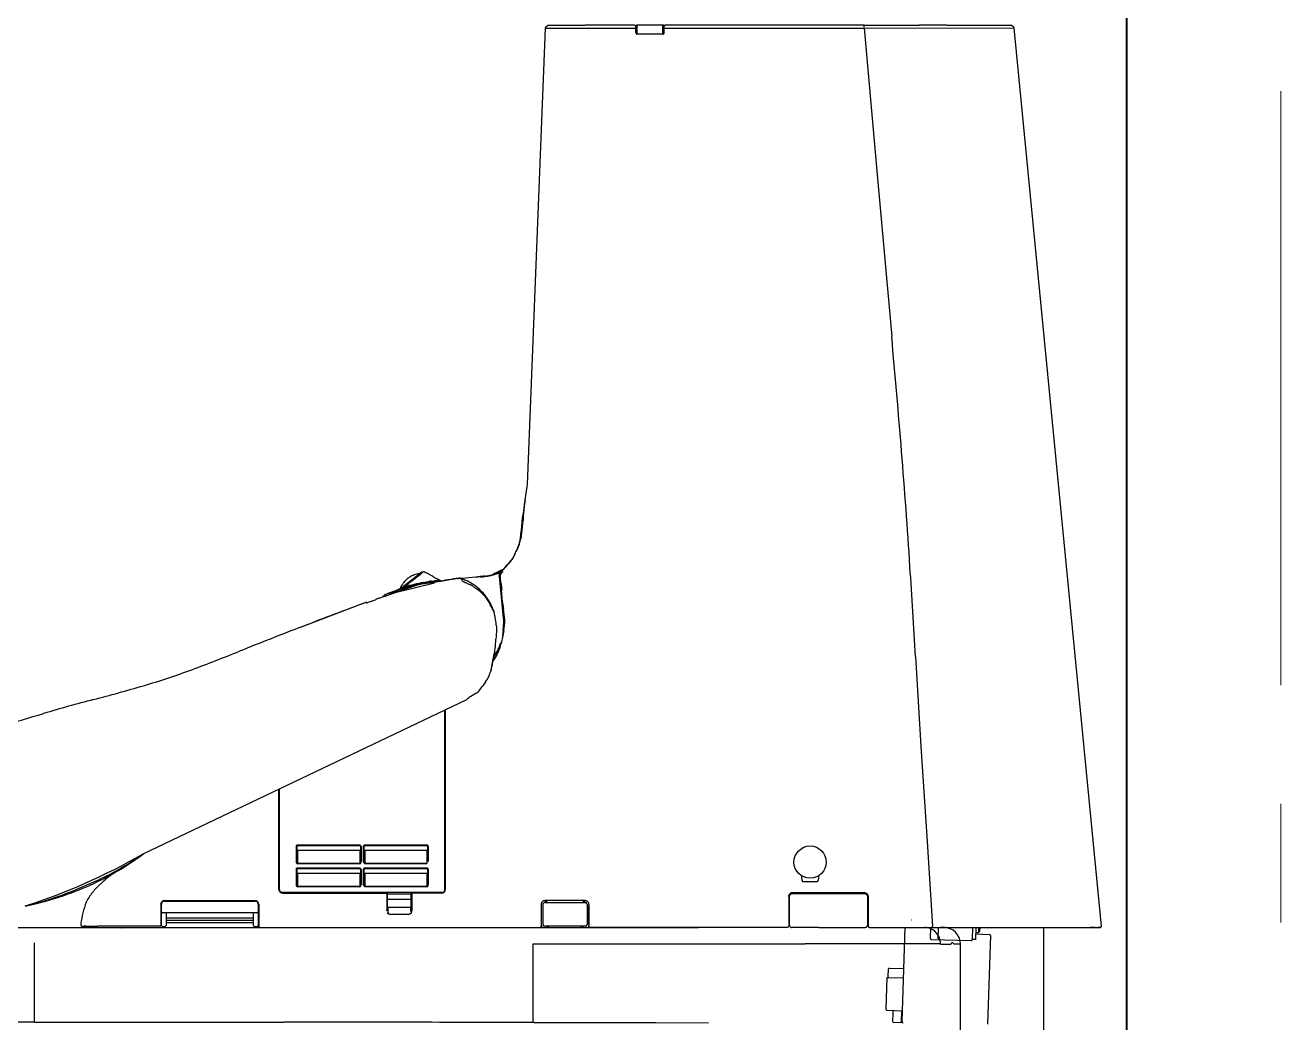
# Model space of a CAD drawing. Units: millimetres at full size, sheet at 1:50. Extents: x -31113 to 29332, y -20209 to 31249.
# Drawn here: x 3373 to 3902, y -767 to -347 of the extents above; entities that cross this region are included whole.
import ezdxf

# ---------------------------------------------------------------- set-up
doc = ezdxf.new("R2010")
doc.units = ezdxf.units.MM
doc.header["$LTSCALE"] = 50
doc.linetypes.add('CHAIN1', pattern=[8, 5, -1, 1, -1])
for name, color, linetype, lineweight in [('B-1_通り芯・通り番号', 1, 'CHAIN1', 18), ('B-2_柱(黄)', 4, 'Continuous', 9), ('B-3_仕上線(黄)', 3, 'Continuous', 40), ('B-F_寸法・方位', 7, 'Continuous', 25)]:
    doc.layers.add(name, color=color, linetype=linetype, lineweight=lineweight)

msp = doc.modelspace()

# ---------------------------------------------------------------- linework, layer by layer
at = {"layer": 'B-1_通り芯・通り番号'}
msp.add_line((3901.86, 1625.37), (3901.86, -1846.71), dxfattribs=at)
at = {"layer": 'B-2_柱(黄)', "color": 7, "lineweight": 25}
msp.add_line((3801.86, -726.71), (3801.86, -1096.71), dxfattribs=at)
at = {"layer": 'B-3_仕上線(黄)'}
msp.add_line((3836.86, 1303.29), (3836.86, -1096.71), dxfattribs=at)
at = {"layer": 'B-F_寸法・方位'}
for p, q in [((3592.03, -347.99), (3584.36, -540.13)), ((3592.03, -347.99), (3630.1, -348)), ((3593.41, -346.8), (3592.25, -347.6)), ((3593.41, -346.8), (3596.03, -346.8)), ((3596.03, -346.8), (3608.87, -346.8)), ((3627.65, -346.8), (3608.87, -346.8)), ((3629.6, -346.8), (3627.65, -346.8)), ((3630.1, -349.8), (3630.1, -347.21)), ((3641.6, -346.79), (3630.6, -346.79)), ((3630.6, -346.79), (3630.6, -350.58)), ((3641.6, -350.56), (3641.6, -346.79)), ((3642.1, -349.78), (3642.1, -347.21)), ((3642.1, -348), (3726.32, -347.99)), ((3726.3, -346.8), (3642.6, -346.8)), ((3726.3, -346.8), (3749.5, -346.79)), ((3726.3, -347.59), (3726.3, -346.8)), ((3726.32, -347.99), (3789.46, -347.88)), ((3726.32, -347.99), (3732.04, -412.93)), ((3761.1, -346.79), (3749.5, -346.79)), ((3761.1, -346.79), (3788.06, -346.79)), ((3789.23, -347.51), (3788.06, -346.79)), ((3826.25, -726.16), (3789.46, -347.88)), ((3641.6, -350.56), (3630.6, -350.58)), ((3732.04, -412.93), (3737.93, -477.87)), ((3545.34, -581.73), (3528.21, -586)), ((3540, -577.17), (3530.95, -584.24)), ((3540.44, -581.71), (3539.52, -581.94)), ((3547.38, -580.39), (3546.74, -580.05)), ((3562.81, -579.25), (3556.86, -579.82)), ((3572.56, -578.82), (3574.34, -596.51)), ((3572.96, -578.93), (3572.99, -579.06)), ((3572.99, -579.06), (3573.03, -579.24)), ((3529.66, -584.67), (3525.43, -586.19)), ((3525.97, -585.99), (3525.43, -586.19)), ((3533.56, -583.48), (3531.28, -584.14)), ((3535, -583.06), (3534.6, -583.17)), ((3535.4, -582.96), (3535, -583.06)), ((3516.65, -589.78), (3489.19, -600.27)), ((3571.53, -600.7), (3571.52, -601.16)), ((3569.17, -618.3), (3570.51, -611.46)), ((3422.61, -695.73), (3558.95, -630.71)), ((3549.75, -710.71), (3549.75, -635.09)), ((3549.95, -710.71), (3549.95, -635)), ((3750.26, -650.51), (3752.68, -688.35)), ((3479.85, -710.71), (3479.85, -668.48)), ((3480.05, -710.71), (3480.05, -668.35)), ((3487.05, -692.6), (3487.05, -698.97)), ((3487.35, -692.61), (3487.35, -698.98)), ((3513.85, -692), (3487.65, -692)), ((3513.85, -692.31), (3487.65, -692.31)), ((3514.15, -692.61), (3514.15, -698.98)), ((3514.45, -692.6), (3514.45, -698.97)), ((3515.35, -692.6), (3515.35, -698.97)), ((3515.65, -692.61), (3515.65, -698.98)), ((3542.15, -692), (3515.95, -692)), ((3542.15, -692.31), (3515.95, -692.31)), ((3542.45, -692.61), (3542.45, -698.98)), ((3542.75, -692.6), (3542.75, -698.97)), ((3752.68, -688.35), (3755.17, -726.2)), ((3421.15, -696.92), (3422.93, -695.6)), ((3487.65, -694.31), (3487.65, -699.75)), ((3513.85, -694.31), (3487.65, -694.31)), ((3513.85, -694.31), (3513.85, -699.75)), ((3515.95, -694.31), (3515.95, -699.75)), ((3542.15, -694.31), (3515.95, -694.31)), ((3542.15, -694.31), (3542.15, -699.75)), ((3487.05, -702.3), (3487.05, -708.65)), ((3487.35, -702.31), (3487.35, -708.66)), ((3513.85, -699.75), (3487.65, -699.75)), ((3513.85, -699.94), (3487.65, -699.94)), ((3513.85, -701.7), (3487.65, -701.7)), ((3513.85, -702.01), (3487.65, -702.01)), ((3514.15, -702.31), (3514.15, -708.66)), ((3514.45, -702.3), (3514.45, -708.65)), ((3515.35, -702.3), (3515.35, -708.65)), ((3515.65, -702.31), (3515.65, -708.66)), ((3542.15, -699.75), (3515.95, -699.75)), ((3542.15, -699.94), (3515.95, -699.94)), ((3542.15, -701.7), (3515.95, -701.7)), ((3542.15, -702.01), (3515.95, -702.01)), ((3542.45, -702.31), (3542.45, -708.66)), ((3542.75, -702.3), (3542.75, -708.65)), ((3487.65, -704.01), (3487.65, -709.43)), ((3513.85, -704.01), (3487.65, -704.01)), ((3513.85, -704.01), (3513.85, -709.43)), ((3515.95, -704.01), (3515.95, -709.43)), ((3542.15, -704.01), (3515.95, -704.01)), ((3542.15, -704.01), (3542.15, -709.43)), ((3700.06, -706.28), (3700.06, -705.31)), ((3700.56, -707.36), (3706.56, -707.36)), ((3707.06, -705.31), (3707.06, -706.28)), ((3548.45, -712.01), (3481.35, -712.01)), ((3481.35, -712.21), (3524.75, -712.21)), ((3513.85, -709.43), (3487.65, -709.43)), ((3513.85, -709.62), (3487.65, -709.62)), ((3542.15, -709.43), (3515.95, -709.43)), ((3542.15, -709.62), (3515.95, -709.62)), ((3525.25, -712.71), (3525.25, -719.49)), ((3525.55, -718.01), (3525.55, -712.01)), ((3525.55, -712.6), (3535.55, -712.6)), ((3535.55, -718.01), (3535.55, -712.01)), ((3535.85, -712.71), (3535.85, -719.5)), ((3548.45, -712.21), (3536.35, -712.21)), ((3694.55, -713.61), (3694.55, -726.21)), ((3694.8, -713.61), (3694.8, -725.71)), ((3726.8, -712.61), (3695.8, -712.61)), ((3726.55, -712.11), (3696.05, -712.11)), ((3727.8, -713.61), (3727.8, -725.71)), ((3728.05, -713.61), (3728.05, -726.21)), ((3377.95, -716.57), (3377.57, -716.66)), ((3430.1, -716.91), (3430.1, -725.71)), ((3430.3, -720.11), (3430.3, -716.91)), ((3431.6, -715.41), (3469.8, -715.41)), ((3431.6, -715.61), (3469.8, -715.61)), ((3471.1, -716.91), (3471.1, -720.11)), ((3471.3, -716.91), (3471.3, -726.21)), ((3525.56, -714.75), (3535.54, -714.75)), ((3535.35, -718.38), (3525.75, -718.38)), ((3525.75, -718.38), (3525.75, -719.75)), ((3535.25, -718.31), (3525.85, -718.31)), ((3535.35, -719.76), (3535.35, -718.38)), ((3590.3, -716.91), (3590.3, -726.21)), ((3591.1, -725.51), (3591.1, -716.91)), ((3608.9, -715.41), (3591.8, -715.41)), ((3591.8, -716.21), (3608.9, -716.21)), ((3592.1, -715.71), (3592.5, -715.71)), ((3592.1, -715.71), (3592.1, -716.2)), ((3592.1, -716.2), (3592.5, -716.2)), ((3592.5, -716.2), (3592.5, -715.71)), ((3608.2, -715.71), (3608.6, -715.71)), ((3608.2, -715.71), (3608.2, -716.2)), ((3608.2, -716.2), (3608.6, -716.2)), ((3608.6, -716.2), (3608.6, -715.71)), ((3609.6, -716.91), (3609.6, -725.51)), ((3609.9, -717.67), (3609.71, -717.67)), ((3609.71, -717.67), (3609.71, -725.51)), ((3609.89, -725.51), (3609.9, -717.67)), ((3610.4, -716.91), (3610.4, -726.21)), ((3430.3, -725.91), (3430.3, -720.4)), ((3470.6, -720.61), (3430.8, -720.61)), ((3432.3, -720.61), (3432.3, -725.91)), ((3432.3, -722.71), (3469.1, -722.71)), ((3469.1, -723.75), (3432.3, -723.75)), ((3469.1, -725.91), (3469.1, -720.61)), ((3471.1, -720.4), (3471.1, -725.91)), ((3525.25, -719.71), (3525.25, -719.49)), ((3525.75, -719.75), (3525.74, -719.97)), ((3534.35, -721.2), (3526.75, -721.2)), ((3534.35, -721.22), (3526.75, -721.22)), ((3535.36, -719.97), (3535.35, -719.76)), ((3535.85, -719.5), (3535.85, -719.71)), ((3746.24, -723.71), (3746.1, -723.71)), ((3206.87, -726.71), (3656.52, -726.71)), ((3396.45, -725.06), (3396.39, -725.67)), ((3397.29, -726.21), (3403.34, -726.21)), ((3399.91, -726.71), (3589.8, -726.71)), ((3429.6, -726.21), (3403.43, -726.21)), ((3431.8, -726.41), (3430.8, -726.41)), ((3469.1, -724.71), (3432.3, -724.71)), ((3470.6, -726.41), (3469.6, -726.41)), ((3590.85, -726.71), (3604.9, -726.71)), ((3608.9, -726.21), (3591.8, -726.21)), ((3593.6, -726.46), (3592.6, -726.46)), ((3605.1, -726.71), (3609.85, -726.71)), ((3608.1, -726.46), (3607.1, -726.46)), ((3609.88, -725.51), (3609.71, -725.51)), ((3694.05, -726.71), (3610.9, -726.71)), ((3707.13, -726.71), (3695.8, -726.71)), ((3707.3, -726.71), (3726.8, -726.71)), ((3728.55, -726.71), (3825.75, -726.71)), ((3742.34, -766.38), (3743.58, -726.71)), ((3748.29, -726.71), (3757.4, -726.71)), ((3754.34, -726.71), (3754.2, -731.24)), ((3755.17, -726.71), (3755.17, -726.2)), ((3757.55, -731.34), (3757.7, -726.71)), ((3772, -726.71), (3771.84, -731.79)), ((3773.34, -731.84), (3773.5, -726.71)), ((3773.41, -729.44), (3779.01, -729.62)), ((3773.43, -728.84), (3774.43, -728.87)), ((3774.5, -726.71), (3774.43, -728.87)), ((3774.43, -728.87), (3774.94, -728.39)), ((3775, -726.71), (3774.94, -728.39)), ((3376.87, -766.64), (3376.87, -733.14)), ((3586.86, -766.71), (3586.86, -733.58)), ((3586.86, -733.58), (3701.54, -733.63)), ((3711.64, -733.64), (3701.54, -733.63)), ((3721.22, -733.65), (3711.64, -733.64)), ((3730.08, -733.65), (3721.22, -733.65)), ((3738.03, -733.66), (3730.08, -733.65)), ((3744.93, -733.66), (3738.03, -733.66)), ((3750.68, -733.67), (3744.93, -733.66)), ((3755.22, -733.67), (3750.68, -733.67)), ((3754.68, -731.75), (3771.32, -732.28)), ((3758.54, -733.68), (3755.22, -733.67)), ((3758.51, -733.71), (3762.85, -733.71)), ((3764.21, -733.71), (3764.07, -733.71)), ((3764.86, -733.7), (3764.23, -733.69)), ((3765.14, -733.7), (3764.86, -733.7)), ((3766.86, -771.74), (3766.86, -733.89)), ((3773.34, -731.84), (3771.84, -731.79)), ((3779.49, -730.13), (3778.32, -767.51)), ((3736.39, -744.29), (3736.3, -747.29)), ((3736.91, -743.8), (3743.04, -744)), ((3735.92, -747.77), (3735.5, -761.07)), ((3735.92, -747.77), (3742.91, -747.99)), ((3735.98, -761.58), (3742.48, -761.79)), ((3738.45, -761.66), (3738.4, -763.14)), ((3587.29, -766.71), (3616.46, -766.77)), ((3616.46, -766.77), (3638.62, -766.81)), ((3638.62, -766.81), (3660.75, -766.85)), ((3738.35, -763.16), (3738.26, -766.16)), ((3738.74, -766.67), (3742.52, -766.79)), ((3742.1, -766.28), (3742.24, -761.78)), ((3742.45, -762.79), (3742.21, -762.78))]:
    msp.add_line(p, q, dxfattribs=at)
for points in [[(3553.38, -579.95), (3552.26, -580.15), (3551.15, -580.35), (3550.04, -580.54), (3548.93, -580.74), (3546.7, -581.14), (3542.25, -581.92)], [(3531.28, -584.14), (3531.12, -584.19), (3530.95, -584.24)], [(3765.64, -733.7), (3765.4, -733.7), (3765.14, -733.7)]]:
    msp.add_lwpolyline(points, dxfattribs=at)
msp.add_circle((3703.56, -699.2), 6.8, dxfattribs=at)
for centre, radius, start, end in [((3592.81, -348.16), 0.793, 134.771, 167.946), ((3629.46, -347.54), 0.756, 53.0632, 79.2024), ((3629.6, -347.35), 0.515, 15.41, 53.0632), ((3631.24, -347.55), 1.19, 153.1597, 163.5729), ((3630.51, -347.18), 0.368, 120.3199, 153.1597), ((3630.55, -347.25), 0.452, 102.0482, 120.3199), ((3630.66, -347.75), 0.963, 93.4103, 102.0482), ((3641.57, -347.61), 0.827, 72.4481, 87.8184), ((3641.72, -347.15), 0.342, 36.3055, 72.4481), ((3641.58, -347.25), 0.504, 20.0893, 36.3055), ((3640.75, -347.55), 1.39, 14.188, 20.0893), ((3642.74, -347.36), 0.658, 134.8691, 167.2933), ((3642.85, -347.42), 0.781, 149.1131, 164.5693), ((3642.59, -347.26), 0.472, 123.7638, 149.1131), ((3642.75, -347.36), 0.671, 103.0122, 134.8691), ((3642.49, -347.11), 0.297, 96.3847, 123.7638), ((3642.25, -344.92), 1.91, 276.3847, 280.7247), ((3788.7, -348.1), 0.794, 15.6985, 48.089), ((3632.22, -349.48), 2.15, 188.4885, 202.4526), ((3630.66, -350.13), 0.454, 202.4526, 262.5966), ((3641.57, -350.14), 0.425, 274.3818, 301.0609), ((3641.55, -350.11), 0.463, 301.0609, 325.6242), ((3640.97, -349.77), 1.13, 328.1295, 359.5544), ((-678.35, -883.59), 4434.87, 4.62087, 5.249), ((843.41, -760.59), 2908.15, 3.66299, 4.62087), ((3785.29, -572.74), 203.56, 170.7812, 172.933), ((2987.14, -472.17), 601.01, 352.01061, 352.88149), ((3924.09, -592.84), 343.69, 172.2769, 173.4834), ((3676.67, -559.27), 94.11, 172.933, 177.5854), ((2896.26, -475.43), 690.83, 352.88312, 353.48337), ((3520.22, -552.67), 62.48, 352.5527, 357.5854), ((3853.94, -593.83), 274.28, 172.0106, 173.9187), ((3572.07, -562.72), 9.37, 329.1001, 344.3386), ((3595.7, -573.08), 16.55, 152.8206, 155.5951), ((3563.64, -558.35), 18.69, 335.841, 352.5527), ((3579.06, -564.54), 2.15, 332.8206, 353.9187), ((3567.94, -561.57), 13.66, 344.3386, 353.341), ((3848.82, -594.36), 269.13, 172.8831, 173.341), ((3571.6, -567.31), 7.86, 309.6354, 335.0597), ((3573.04, -567.57), 6.49, 317.1526, 336.6274), ((3574.64, -569.43), 4.14, 320.4165, 338.2226), ((3633, -592.75), 58.71, 156.9572, 158.2226), ((3532.37, -549.07), 51.12, 335.0597, 337.7346), ((3595.78, -576.92), 18.26, 149.1001, 156.9572), ((3534.62, -550.97), 48.35, 336.6274, 339.2832), ((3638.84, -592.66), 63.92, 155.5951, 157.7346), ((3614.72, -581.26), 37.3, 155.841, 159.2832), ((3583.75, -598.89), 24.76, 113.5165, 118.8939), ((3556.59, -540.47), 39.77, 292.555, 295.08), ((3588.8, -610.88), 37.78, 114.5143, 115.1494), ((3590.49, -614.58), 41.84, 113.9416, 114.5143), ((3571.56, -572.45), 4.46, 295.08, 321.062), ((3595.24, -625.28), 53.55, 113.4941, 113.9416), ((3574.21, -576.97), 0.861, 96.8622, 113.5165), ((3573.13, -574.41), 1.91, 293.4941, 305.7715), ((3574.08, -575.85), 0.266, 276.8622, 327.5906), ((3573.37, -574.75), 1.5, 305.7715, 321.3743), ((3583.77, -582.01), 11.22, 129.6354, 147.5906), ((3590.57, -588.49), 20.52, 134.549, 141.3743), ((3695.54, -672.62), 154.94, 140.301, 141.062), ((3559.43, -556.86), 23.88, 314.5491, 320.4165), ((3607.49, -599.53), 40.5, 137.1526, 140.301), ((-3821.44, -1059.23), 7582.56, 3.37641, 3.66299), ((3522.62, -574.44), 12.04, 320.8796, 324.4426), ((3537.36, -584.98), 6.09, 128.5726, 144.4426), ((3253.22, -225.1), 454.23, 307.999, 308.6304), ((5412.53, -2988.93), 3053.1, 127.91987, 127.9998), ((3548.17, -598.53), 23.42, 124.4232, 128.5726), ((3539.04, -585.2), 7.26, 107.7435, 124.4232), ((2907.44, 226.7), 1023.15, 307.91987, 308.15838), ((3552.16, -645.43), 65.01, 100.1568, 103.6906), ((3613.42, -675.82), 122.74, 126.294, 128.6304), ((3544.67, -602.8), 25.73, 103.0048, 107.7435), ((3432.23, -136.97), 457.71, 283.2595, 283.6749), ((3537.99, -574.59), 3.26, 285.8338, 294.9602), ((3535.89, -570.08), 8.23, 294.9602, 298.5821), ((3534.56, -571.42), 8.12, 308.1584, 313.504), ((3546.72, -605.38), 24.44, 96.4544, 105.9967), ((3540.17, -577.53), 0.4, 50.9443, 115.0703), ((3541.65, -578.89), 2.18, 113.7696, 133.504), ((3573.9, -739.3), 161.11, 101.6771, 101.9867), ((3540.35, -580.04), 1.67, 273.2249, 289.5385), ((3540.41, -581), 0.711, 272.2331, 286.4236), ((3542.88, -589.35), 7.99, 105.1554, 106.4236), ((3540.84, -577), 0.124, 65.6702, 125.1995), ((3540.98, -576.69), 0.215, 245.6702, 282.1409), ((3541.54, -583.4), 1.89, 95.0978, 109.5385), ((3546.89, -566.92), 11.57, 239.5529, 244.0376), ((3728.02, -1710.34), 1143.7, 99.09004, 99.39747), ((3560.92, -676.48), 96.96, 101.1628, 101.6771), ((3534.88, -591.58), 15.85, 60.762, 64.0376), ((3495.22, -318.41), 266.93, 280.0703, 280.2955), ((3548.31, -614.67), 33.88, 95.4745, 100.4828), ((3283.94, -1039.9), 529.63, 60.5071, 60.762), ((3548.58, -612.14), 31.61, 98.394, 100.2955), ((3581.08, -909.07), 330.06, 95.7463, 96.4544), ((3608, -466.95), 128.62, 240.5071, 241.5568), ((3516.75, -285.41), 296.89, 275.4746, 276.0464), ((3549.1, -603.19), 22.7, 97.2912, 99.6599), ((3544.51, -567.31), 13.46, 277.2912, 281.2843), ((3547.34, -580.88), 0.364, 119.8896, 167.5964), ((3511.7, -358.31), 225.52, 279.09, 280.649), ((3547.45, -580.79), 0.305, 71.0384, 98.0493), ((3578.84, -850.69), 271.94, 95.0954, 95.3728), ((3529.37, -333.14), 247.97, 275.5565, 275.7301), ((3557.07, -609.19), 29.46, 94.2691, 95.7301), ((3562.57, -668.23), 88.75, 94.2452, 95.0954), ((3554.11, -569.53), 10.31, 274.2691, 279.4269), ((3556.13, -581.74), 2.07, 74.0909, 99.4269), ((3555.79, -576.92), 2.81, 274.2452, 277.2369), ((3556.24, -580.45), 0.743, 85.9566, 97.2369), ((3556.35, -577.99), 1.71, 267.9565, 272.1206), ((3556.43, -580.17), 0.462, 76.762, 92.1206), ((3568.13, -554.36), 27.85, 245.7734, 249.286), ((3549.62, -581.2), 7.23, 9.8177, 10.9707), ((3529.28, -584.72), 27.87, 9.5186, 9.8177), ((3586.13, -575.19), 29.78, 189.5186, 189.8685), ((3644.6, -565.02), 89.12, 189.8685, 189.9854), ((3553.26, -583.96), 4.99, 38.6928, 44.3243), ((3557.89, -580.25), 0.944, 218.6928, 247.8271), ((3553.27, -591.57), 11.28, 65.3564, 67.8271), ((3563.92, -568.36), 14.26, 245.3564, 247.3118), ((3554.16, -591.31), 11.65, 60.9034, 69.286), ((3548.51, -605.23), 25.7, 65.1439, 67.3118), ((3546.44, -605.18), 27.53, 56.3381, 60.9034), ((3577.13, -678.2), 100, 97.2336, 98.2347), ((3574.33, -657.63), 79.24, 97.0408, 98.3586), ((3600.74, -841.3), 264.8, 98.0638, 98.2347), ((3576.49, -746.86), 168.17, 94.3335, 94.665), ((3571.08, -631.98), 53.39, 97.2163, 98.0638), ((3568.07, -635.77), 56.76, 93.3513, 94.3335), ((3569.53, -619.74), 41.05, 96.6309, 97.2163), ((3568.11, -607.14), 28.38, 93.7069, 97.2336), ((3568.05, -606.8), 28.03, 93.3159, 97.0408), ((3563.53, -558.18), 20.97, 273.3514, 279.5488), ((3568.4, -610), 31.24, 95.8618, 96.6309), ((3567.99, -606.02), 27.25, 94.9756, 95.8618), ((3567.82, -604.09), 25.31, 94.0212, 94.9756), ((3569.25, -624.37), 45.64, 93.4897, 94.0212), ((3564.3, -548.32), 30.57, 273.7069, 276.9807), ((3565.59, -564.27), 14.57, 273.3159, 281.1062), ((3562.75, -517.78), 61.15, 273.4897, 273.8864), ((3564.98, -550.69), 28.16, 273.8864, 274.744), ((3604.04, -799.05), 223.29, 98.9662, 99.5488), ((3566.21, -565.51), 13.29, 274.744, 276.5613), ((3566.54, -568.36), 10.43, 276.5613, 278.8532), ((3567.26, -572.43), 6.28, 276.9807, 292.8301), ((3567.04, -571.53), 7.21, 278.8532, 282.1641), ((3567.03, -571.59), 7.11, 281.1062, 297.0003), ((3567.28, -572.68), 6.04, 282.1641, 290.0212), ((3557.15, -535.71), 44.46, 285.7896, 288.1513), ((3566.86, -571.53), 7.27, 290.0212, 293.3118), ((3561.17, -557.98), 21.96, 292.8301, 298.8939), ((3565.51, -568.38), 10.69, 293.3118, 295.5485), ((3564.15, -565.54), 13.84, 295.5485, 297.2946), ((3580.51, -598.05), 22.58, 112.555, 117.0003), ((3555.86, -549.47), 31.92, 297.2946, 298.0517), ((3530.18, -501.28), 86.52, 298.0517, 298.3318), ((3564.78, -558.98), 19.96, 288.1513, 293.4073), ((3588.06, -608.64), 35.44, 117.648, 118.3318), ((3583.68, -600.28), 26, 116.7213, 117.648), ((3585.26, -603.4), 29.5, 115.9043, 116.7213), ((3586.25, -605.45), 31.78, 115.1494, 115.9043), ((3569.55, -578.45), 3.03, 352.8906, 359.519), ((3572.69, -579.36), 0.557, 90.5833, 103.9389), ((3574.66, -578.49), 2.07, 169.8418, 179.519), ((3573.88, -578.35), 1.28, 134.1852, 169.8418), ((3572.69, -578.99), 0.185, 51.7441, 90.5833), ((3595.8, -624.24), 52.3, 115.7644, 116.196), ((3585.31, -590.12), 17.69, 131.5087, 134.1852), ((3570.05, -578.63), 2.97, 351.7219, 358.9343), ((3574.98, -578.72), 1.96, 168.0191, 178.9343), ((3739.01, -570.21), 166.23, 183.1142, 185.4033), ((3535.43, -585.54), 38.12, 5.4321, 9.5034), ((3565.27, -560.99), 17.92, 295.7644, 297.0241), ((3574.38, -578.59), 1.35, 131.8266, 168.0191), ((3577.73, -582.33), 6.36, 123.8993, 131.8266), ((3573.69, -577.24), 0.389, 60.058, 105.2166), ((3574.98, -575.02), 2.18, 240.058, 248.5364), ((3397.75, -207.87), 399.95, 288.1459, 288.8591), ((3522.28, -585.3), 2.44, 307.1794, 315.4953), ((3525.55, -588.52), 2.14, 113.8056, 135.4953), ((3525.22, -587.84), 1.44, 107.2398, 134.4987), ((3509.28, -551.64), 38.16, 293.8057, 295.039), ((3523.84, -583.38), 3.23, 287.2398, 299.5519), ((3381.69, -29.09), 575.37, 284.46689, 284.84413), ((3465.97, -407.59), 188.89, 288.8591, 290.3692), ((3499.29, -472.81), 116.33, 284.8441, 286.7098), ((3376.47, -197.96), 415.85, 291.5769, 291.6001), ((3524.27, -571.25), 14.36, 291.6001, 292.2699), ((3567.78, -698.58), 120.12, 108.1782, 108.504), ((3543.2, -616.86), 35.02, 111.7006, 112.3828), ((3531.74, -588.7), 4.5, 104.8956, 114.1164), ((3521.65, -562.73), 23.24, 291.7006, 292.7287), ((3553.59, -655.37), 74.64, 107.6538, 108.1782), ((3510.61, -532.28), 55.67, 290.8415, 292.2258), ((3527.12, -571.34), 13.46, 284.8956, 287.9872), ((3524.7, -570), 15.35, 292.7286, 294.2851), ((3630.73, -635.99), 112.6, 152.1136, 152.4937), ((3514.89, -548.25), 39.22, 294.2851, 294.8944), ((3489.79, -561.41), 46.86, 332.1136, 333.0269), ((3415.51, -180.49), 419.93, 286.0038, 286.1978), ((3525.16, -570.4), 14.8, 294.8944, 296.5097), ((3522.19, -554.91), 30.63, 287.5174, 288.1393), ((3534.69, -584.26), 3.52, 140.8796, 153.0268), ((3525.59, -568.94), 16.07, 292.2258, 297.0183), ((3557.56, -654.27), 74.23, 106.5309, 110.3692), ((3535.2, -594.61), 11.15, 106.4315, 108.1393), ((3535.98, -592.08), 9.43, 113.9753, 116.5097), ((3567.39, -703.76), 124.94, 106.2028, 106.4315), ((3530.94, -580.76), 2.96, 293.9753, 302.0246), ((3476.86, -494.29), 104.94, 302.0246, 302.2522), ((3512.09, -513.47), 73.22, 286.2029, 286.593), ((3487.56, -428.53), 161.63, 286.1978, 286.702), ((3508.93, -504.9), 82.83, 286.7098, 289.3432), ((3584.36, -777.63), 201.07, 103.6906, 104.8335), ((3520.76, -542.56), 42.86, 286.593, 287.1485), ((3552.03, -643.91), 63.2, 106.7718, 107.1485), ((3556.67, -663.23), 83.03, 104.0387, 106.1646), ((3538.92, -600.38), 17.74, 105.4302, 106.7718), ((3549.88, -636.23), 55.22, 103.2595, 106.702), ((3544.06, -619), 37.06, 104.788, 105.4302), ((3557.95, -644.54), 65.17, 105.9967, 109.3432), ((3547.79, -621.36), 39.91, 99.3975, 106.5309), ((3662.42, -1086.13), 518.96, 103.6985, 104.0387), ((3616.97, -457.44), 137.17, 245.1439, 245.5502), ((3555.43, -592.81), 11.53, 53.7525, 65.5502), ((3552.17, -596.57), 17.18, 49.0287, 56.3381), ((3581.68, -557), 32.87, 233.7525, 237.9051), ((3536.68, -614.4), 40.8, 45.3782, 49.0287), ((3630.38, -520.38), 92.38, 224.2533, 226.0321), ((3555.05, -595.79), 14.65, 35.2367, 45.3782), ((3560.49, -592.84), 8.3, 26.4195, 46.0321), ((3831.42, -557.39), 259.2, 185.4321, 186.0312), ((3665.36, -577.18), 92.25, 185.4033, 189.527), ((4644.18, -3604.38), 3218.56, 110.50699, 111.01712), ((3516.46, -589.07), 0.986, 280.0067, 291.0785), ((3516.95, -590.34), 0.378, 82.7128, 111.0785), ((3516.66, -587.41), 2.6, 275.1903, 294.307), ((3522.09, -599.43), 10.59, 109.565, 114.307), ((3506.95, -556.83), 34.62, 289.565, 292.9251), ((3611.86, -804.88), 234.7, 112.4293, 112.9251), ((3524.24, -587.89), 0.807, 127.1794, 151.9496), ((3612.28, -557.45), 54.24, 213.4307, 215.0973), ((3559.46, -594.57), 10.32, 26.3552, 35.0973), ((3595.15, -575.62), 30.4, 206.4195, 210.1672), ((3587.08, -580.89), 20.5, 206.3552, 209.5406), ((3399.67, -689.24), 195.69, 29.5847, 30.1672), ((3559.69, -596.41), 10.98, 23.5989, 29.5406), ((3560.43, -596.09), 10.18, 17.1923, 23.5989), ((3563.61, -596.17), 7.18, 5.3431, 29.5847), ((3595.49, -585.24), 26.52, 197.1923, 199.6536), ((3618.41, -591.04), 47.86, 185.3431, 189.0318), ((4084.07, -584.91), 509.86, 181.3035, 181.6029), ((3529.64, -599.96), 45.37, 3.5666, 9.527), ((3558.79, -598.14), 16.17, 346.9408, 3.5666), ((4157.88, -2338.66), 1862.63, 111.01712, 111.89859), ((3614.12, -591.72), 43.52, 189.0318, 190.4649), ((3682.29, -610.83), 111.19, 175.0105, 177.1315), ((3781.56, -560.8), 213.79, 190.4649, 190.7566), ((3765.1, -645.99), 195.62, 166.9408, 167.7402), ((3707.16, -618.37), 133.94, 173.3917, 173.8801), ((3609.78, -607.09), 35.91, 171.5705, 173.3917), ((3559.24, -599.6), 15.17, 351.5705, 1.6029), ((3510.77, -602.24), 60.54, 353.2373, 357.1315), ((3562.76, -604.91), 10.77, 335.3126, 342.3653), ((3448.29, -568.36), 130.71, 342.1905, 342.9321), ((3560.38, -604.81), 13.23, 340.1261, 349.8904), ((3645.01, -619.9), 72.72, 167.7402, 169.8904), ((3165.22, 130.84), 798.91, 290.35801, 291.89859), ((3525.97, -584.58), 53.31, 324.8936, 327.326), ((3043.47, -499.95), 538.75, 347.7959, 348.0378), ((3603.72, -632.6), 38.75, 147.6391, 149.9864), ((3600.83, -629.93), 35.12, 147.7619, 150.3931), ((3546.02, -606.42), 25.05, 348.0378, 353.2373), ((3554.94, -603.16), 18.9, 327.326, 334.1787), ((3592.16, -625.28), 25.07, 144.0114, 147.6391), ((3613.88, -638.16), 50.56, 145.934, 147.7619), ((3566.45, -606.61), 6.71, 324.0114, 335.3126), ((3552.36, -601.91), 21.76, 334.1787, 340.1261), ((3567.1, -606.53), 5.92, 325.934, 342.1905), ((13728.22, -23.84), 9997.63, 183.37641, 183.59376), ((3336.69, -331.28), 306, 286.3372, 290.358), ((3654.42, -651.07), 91.34, 158.9734, 160.7089), ((4041.58, -707.27), 480.72, 169.0632, 169.3342), ((3670.52, -635.57), 102.8, 167.7959, 169.0632), ((3583.53, -636.33), 21.13, 141.8865, 147.2875), ((3560.33, -618.14), 8.35, 321.8865, 340.709), ((3218.82, 70.86), 725.06, 284.61151, 286.3372), ((3575.71, -651.35), 26.56, 119.5408, 125.2868), ((3559.29, -622.38), 6.74, 299.5408, 321.9273), ((3547.83, -613.4), 21.29, 321.9273, 327.2875), ((3562.05, -1245.75), 635.55, 104.61151, 106.5802), ((3692.33, -810.16), 223.59, 126.3975, 126.6226), ((3586.54, -666.65), 45.31, 125.2868, 126.3975), ((1747.91, 4847.35), 5721.88, 286.35826, 286.5802), ((3487.84, -692.76), 0.809, 136.5511, 168.8692), ((3487.1, -686.22), 6.38, 269.5853, 270.9382), ((3487.22, -693.53), 0.932, 81.6945, 90.9382), ((3487.73, -692.65), 0.657, 97.3049, 136.5511), ((3487.75, -692.69), 0.405, 136.5586, 168.8671), ((3487.69, -692.64), 0.328, 97.2933, 136.5586), ((3513.69, -692.79), 0.808, 46.5357, 78.8794), ((3513.86, -692.6), 0.288, 357.5735, 92.4279), ((3513.8, -692.69), 0.658, 7.3349, 46.5357), ((3516.14, -692.76), 0.809, 136.5505, 168.8732), ((3516.03, -692.65), 0.657, 97.3055, 136.5505), ((3516.05, -692.69), 0.405, 136.5588, 168.8635), ((3515.99, -692.64), 0.328, 97.2931, 136.5588), ((3541.99, -692.79), 0.808, 46.5365, 78.8791), ((3542.17, -692.59), 0.278, 355.168, 94.832), ((3542.1, -692.69), 0.658, 7.3349, 46.5365), ((3294.23, -472.3), 257.69, 287.7808, 299.8354), ((3354.33, -599.85), 117.69, 293.9749, 305.3561), ((3342.29, -585.46), 136.54, 301.8475, 305.2773), ((3194.75, -366.09), 400.75, 303.7896, 304.6645), ((3487.62, -694.01), 0.267, 180.3009, 228.8394), ((3487.73, -693.88), 0.435, 228.8394, 259.7128), ((3513.77, -693.88), 0.435, 280.3412, 311.2281), ((3513.88, -694.01), 0.268, 311.2281, 359.5776), ((3515.92, -694.01), 0.268, 180.4221, 228.7976), ((3516.03, -693.88), 0.435, 228.7976, 259.7126), ((3542.07, -693.88), 0.435, 280.3361, 311.2262), ((3542.18, -694.01), 0.268, 311.2262, 359.5779), ((3349.72, -596.54), 123.21, 296.6412, 301.6342), ((3501.46, -843), 166.31, 122.3375, 123.2001), ((3283.33, -498.46), 241.47, 302.3375, 303.7896), ((3487.84, -702.46), 0.809, 136.5504, 168.8696), ((3488.71, -698.9), 1.65, 186.5291, 206.5411), ((3487.71, -699.4), 0.539, 206.5411, 263.4373), ((3487.73, -702.35), 0.657, 97.308, 136.5504), ((3487.75, -702.39), 0.405, 136.5584, 168.8675), ((3487.96, -699.34), 0.558, 196.8261, 215.3445), ((3487.69, -702.34), 0.328, 97.2933, 136.5584), ((3487.69, -699.53), 0.224, 215.3445, 259.63), ((3513.69, -702.49), 0.808, 46.5374, 78.8794), ((3513.86, -702.3), 0.291, 358.2649, 91.7366), ((3513.81, -699.44), 0.501, 275.1989, 341.3201), ((3513.8, -702.39), 0.658, 7.3322, 46.5374), ((3509.27, -697.91), 5.29, 341.3201, 348.3782), ((3519.92, -698.31), 4.62, 188.2368, 192.0812), ((3516.14, -702.46), 0.809, 136.5507, 168.8714), ((3517.76, -698.77), 2.41, 192.0812, 199.4562), ((3516.03, -702.35), 0.657, 97.3052, 136.5507), ((3516.05, -702.39), 0.405, 136.5588, 168.8635), ((3516.26, -699.34), 0.558, 196.8244, 215.3448), ((3515.99, -702.34), 0.328, 97.2931, 136.5588), ((3515.99, -699.53), 0.224, 215.3448, 259.6425), ((3541.99, -702.49), 0.808, 46.5374, 78.8794), ((3542.17, -702.29), 0.283, 356.4286, 93.5714), ((3542.1, -702.39), 0.658, 7.3322, 46.5374), ((3332.03, -557.23), 165.72, 285.2974, 295.033), ((3348.17, -593.26), 126.83, 290.4521, 296.6026), ((3415.77, -722.3), 17.74, 129.1732, 144.5453), ((3296.44, -591.93), 159.03, 312.837, 313.0624), ((3383.24, -684.81), 31.91, 313.0624, 314.1858), ((3427.73, -730.59), 31.93, 130.821, 134.1858), ((3421.1, -722.9), 21.78, 125.8892, 130.821), ((3439.6, -748.47), 53.34, 123.2001, 125.8892), ((3490, -708.22), 2.98, 188.2365, 200.7172), ((3487.62, -703.71), 0.267, 180.3009, 228.8382), ((3487.73, -703.58), 0.435, 228.8382, 259.7127), ((3513.77, -703.58), 0.435, 280.3423, 311.2281), ((3513.88, -703.71), 0.268, 311.2281, 359.5782), ((3509.27, -707.58), 5.29, 341.3168, 348.3778), ((3511.87, -709.15), 3.52, 6.2011, 8.2367), ((3511.94, -709.14), 3.45, 4.126, 6.2011), ((3515.92, -703.71), 0.268, 180.4214, 228.7965), ((3483.85, -711.57), 31.93, 4.3574, 5.2358), ((3516.03, -703.58), 0.435, 228.7965, 259.7126), ((3542.07, -703.58), 0.435, 280.3379, 311.2265), ((3542.18, -703.71), 0.268, 311.2265, 359.5786), ((3537.57, -707.58), 5.29, 341.3176, 348.3779), ((3699.56, -705.3), 0.5, 359.7648, 55.4768), ((3702.04, -706.31), 1.97, 179.2439, 196.817), ((3701.14, -706.6), 1.03, 195.8238, 213.1061), ((3700.68, -706.92), 0.468, 211.1101, 236.9542), ((3700.57, -707.09), 0.263, 236.35, 269.0904), ((3706.56, -707.09), 0.263, 270.9096, 303.65), ((3706.45, -706.92), 0.468, 303.0458, 328.8899), ((3705.98, -706.6), 1.03, 326.8939, 344.1762), ((3705.09, -706.31), 1.97, 343.183, 0.7561), ((3707.56, -705.3), 0.5, 124.5232, 180.2352), ((3347.6, -592.05), 128.16, 283.6984, 290.501), ((3412.63, -722.17), 15.21, 138.0698, 156.515), ((3470.79, -712.49), 9.24, 8.9447, 11.1332), ((3480.79, -710.92), 0.891, 188.9447, 211.3569), ((3482.38, -709.95), 2.76, 211.3569, 218.6292), ((3485.91, -709.96), 5.9, 187.3174, 190.2823), ((3481.07, -710.84), 0.992, 190.2823, 207.7961), ((3481.2, -710.77), 1.13, 207.7961, 242.8183), ((3481.68, -710.51), 1.85, 218.6292, 229.4304), ((3481.1, -711.19), 0.965, 229.4304, 257.0089), ((3481.84, -709.52), 2.54, 242.8183, 258.8743), ((3481.95, -707.49), 4.76, 257.0089, 262.7114), ((3487.71, -709.08), 0.534, 200.7172, 263.4378), ((3487.96, -709.02), 0.558, 196.8308, 215.3442), ((3487.69, -709.21), 0.224, 215.3442, 259.6407), ((3513.81, -709.12), 0.501, 275.1984, 341.3168), ((3515.93, -708.85), 0.553, 184.126, 196.9331), ((3516.28, -708.75), 0.917, 196.9331, 204.6751), ((3516.01, -709.12), 0.317, 184.3574, 259.6318), ((3524.6, -712.86), 0.671, 45.1295, 76.9872), ((3524.61, -712.86), 0.658, 12.705, 45.1295), ((3536.49, -712.86), 0.658, 134.8697, 167.297), ((3536.5, -712.86), 0.671, 103.0127, 134.8697), ((3542.11, -709.12), 0.501, 275.1989, 341.3176), ((3547.72, -706.27), 5.79, 277.2909, 280.3148), ((3548.14, -709.76), 2.47, 277.2933, 289.4576), ((3548.57, -710.98), 0.997, 280.3148, 297.7425), ((3548.37, -710.42), 1.77, 289.4576, 306.3745), ((3548.51, -710.86), 1.13, 297.7425, 332.8474), ((3548.81, -711.02), 1.03, 306.3745, 341.7177), ((3547.25, -710.22), 2.54, 332.8474, 348.8675), ((3544.82, -709.7), 5.23, 341.7177, 348.8669), ((3685.48, -711.83), 9.24, 348.8674, 351.0545), ((3695.49, -713.4), 0.891, 148.6438, 171.0545), ((3697.08, -714.37), 2.76, 141.3717, 148.6438), ((3698.18, -714.39), 3.47, 159.3216, 167.1038), ((3696.38, -713.81), 1.85, 130.5686, 141.3717), ((3695.57, -713.4), 0.682, 121.1212, 159.3216), ((3695.8, -713.13), 0.965, 102.9901, 130.5686), ((3695.89, -713.92), 1.29, 107.4759, 121.1212), ((3696.55, -716.01), 3.48, 102.3927, 107.4759), ((3696.65, -716.83), 4.76, 97.2888, 102.9901), ((3728.36, -702.91), 9.37, 258.8745, 261.0312), ((3726.1, -715.79), 3.26, 69.3048, 77.6073), ((3726.76, -713.05), 0.893, 58.6841, 81.0312), ((3725.8, -714.63), 2.74, 51.367, 58.6841), ((3727.01, -713.38), 0.675, 30.7016, 69.3048), ((3726.35, -713.94), 1.85, 40.571, 51.367), ((3726.46, -713.71), 1.32, 17.3432, 30.7016), ((3723.92, -714.5), 3.98, 12.8962, 17.3432), ((3727.03, -713.36), 0.964, 12.964, 40.571), ((3723.29, -714.22), 4.8, 7.3159, 12.964), ((3349.21, -598.46), 121.56, 281.2479, 281.8385), ((3347.09, -589.09), 131.16, 281.9073, 282.6732), ((3347.03, -588.84), 131.42, 282.6732, 283.4376), ((3426.96, -727.94), 30.65, 157.2882, 174.599), ((3420.97, -715.11), 9.31, 348.8715, 351.0433), ((3431.04, -716.7), 0.892, 148.6609, 171.0434), ((3432.63, -717.67), 2.75, 141.3695, 148.6609), ((3434.04, -717.48), 3.78, 164.4122, 171.3695), ((3431.36, -716.73), 1, 138.5365, 164.4122), ((3431.93, -717.11), 1.85, 130.5717, 141.3695), ((3431.39, -716.76), 1.04, 108.4284, 138.5365), ((3431.35, -716.43), 0.964, 102.9749, 130.5717), ((3433.56, -723.26), 7.9, 104.3611, 108.4284), ((3432.21, -720.16), 4.79, 97.3078, 102.9749), ((3471.61, -706.21), 9.37, 258.8742, 261.0307), ((3469.23, -719.36), 3.79, 74.4334, 81.3858), ((3470.01, -716.35), 0.893, 58.6817, 81.0307), ((3469.98, -716.67), 0.998, 48.4719, 74.4334), ((3469.05, -717.93), 2.74, 51.3673, 58.6817), ((3469.95, -716.7), 1.05, 18.4547, 48.4719), ((3469.6, -717.24), 1.85, 40.5736, 51.3673), ((3463.48, -718.86), 7.87, 14.3713, 18.4547), ((3470.28, -716.66), 0.964, 12.9629, 40.5736), ((3466.54, -717.52), 4.8, 7.3168, 12.9629), ((3525.94, -717.92), 0.4, 192.9348, 257.0619), ((3535.16, -717.92), 0.4, 282.9381, 347.0652), ((3581.23, -715.13), 9.24, 348.8674, 351.0546), ((3591.24, -716.7), 0.891, 148.644, 171.0546), ((3592.83, -717.67), 2.75, 141.37, 148.644), ((3592.13, -717.11), 1.85, 130.5685, 141.37), ((3591.55, -716.43), 0.965, 102.9897, 130.5685), ((3589.95, -716.65), 1.18, 347.136, 355.2416), ((3591.45, -716.77), 0.325, 146.4643, 175.2416), ((3591.85, -717.04), 0.811, 120.0548, 146.4643), ((3592.4, -720.13), 4.76, 97.2933, 102.9897), ((3592, -717.29), 1.1, 100.3611, 120.0548), ((3592.78, -716.29), 1.03, 155.3121, 162.7353), ((3592.12, -715.86), 0.339, 201.265, 220.9722), ((3592.03, -715.94), 0.203, 118.8724, 155.3121), ((3592.15, -715.83), 0.384, 220.9722, 238.4055), ((3592.01, -717.94), 2.29, 74.4369, 77.6396), ((3592.49, -715.91), 0.288, 271.7806, 311.2704), ((3592.58, -715.91), 0.173, 33.9732, 74.4369), ((3592.41, -715.81), 0.419, 311.2704, 338.9849), ((3608.42, -716.14), 0.545, 148.045, 161.1166), ((3608.22, -715.84), 0.339, 201.265, 220.9722), ((3608.19, -715.99), 0.274, 122.3313, 148.045), ((3608.25, -715.81), 0.384, 220.9722, 238.4055), ((3608.37, -716.8), 1.11, 70.9399, 77.8074), ((3608.66, -715.94), 0.2, 34.0897, 70.9399), ((3608.55, -715.83), 0.384, 301.5938, 319.024), ((3608.58, -715.86), 0.339, 319.024, 338.7437), ((3610.71, -706.21), 9.37, 258.8742, 261.0306), ((3609.32, -713.9), 2.35, 259.6389, 263.6812), ((3609.03, -716.57), 0.334, 55.7802, 83.6812), ((3608.76, -716.96), 0.811, 29.5245, 55.7802), ((3609.11, -716.35), 0.893, 58.6812, 81.0306), ((3608.34, -717.2), 1.29, 12.8698, 29.5245), ((3608.15, -717.93), 2.74, 51.3674, 58.6812), ((3608.7, -717.24), 1.85, 40.5748, 51.3674), ((3609.38, -716.66), 0.964, 12.963, 40.5748), ((3605.64, -717.52), 4.8, 7.3166, 12.963), ((3430.95, -719.96), 0.666, 192.9353, 257.0658), ((3431.96, -719.15), 1.99, 215.4307, 222.2618), ((3430.72, -720.27), 0.32, 222.2618, 263.0088), ((3470.45, -719.96), 0.666, 282.9318, 347.0593), ((3526.5, -719.88), 1.25, 211.9548, 246.6049), ((3529.62, -719.82), 3.88, 182.1173, 186.4936), ((3529.68, -719.82), 3.94, 186.4936, 190.8094), ((3527.91, -719.4), 2.4, 208.8995, 217.5575), ((3526.57, -720.43), 0.706, 217.5575, 246.4426), ((3527, -718.73), 2.5, 246.6049, 264.3527), ((3534.29, -720.16), 1.04, 273.4283, 305.8473), ((3534.29, -719.35), 1.87, 271.9085, 295.524), ((3534.1, -719.9), 1.36, 305.8473, 330.9311), ((3534.49, -719.78), 1.39, 295.524, 326.9093), ((3532.03, -719.28), 3.84, 340.8758, 347.2627), ((3531.54, -719.17), 4.35, 347.2627, 352.902), ((3397.45, -725.51), 1.07, 188.6377, 208.4496), ((3396.8, -725.86), 0.331, 208.4496, 267.2936), ((3397.7, -706.92), 19.29, 267.2936, 270.0779), ((3398.51, -1302.84), 576.63, 89.98479, 90.07794), ((3399.96, -726.14), 0.576, 187.4219, 265.5923), ((3411.56, -726.97), 2.17, 1.384, 4.2063), ((3404.22, -727.15), 9.51, 0.7407, 1.384), ((3414.78, -727.02), 1, 168.4036, 181.0316), ((3429.44, -725.54), 0.686, 283.243, 314.4785), ((3429.48, -725.58), 0.637, 314.4786, 347.988), ((3430.95, -725.76), 0.666, 192.9354, 257.0657), ((3431.65, -725.76), 0.666, 282.9343, 347.0646), ((3469.75, -725.76), 0.666, 192.9341, 257.0656), ((3470.45, -725.76), 0.666, 282.9361, 347.0637), ((3471.92, -726.08), 0.638, 191.9019, 225.4059), ((3471.95, -726.05), 0.675, 225.4059, 257.1342), ((3589.64, -726.04), 0.687, 283.2608, 314.4579), ((3589.68, -726.08), 0.636, 314.4579, 348.023), ((3591, -726.06), 0.666, 192.9346, 257.062), ((3589.96, -725.77), 1.17, 4.8289, 12.9356), ((3591.43, -725.65), 0.308, 184.8289, 215.0226), ((3591.88, -725.34), 0.852, 215.0226, 240.0289), ((3592.08, -724.98), 1.26, 240.0289, 257.0648), ((3593.62, -726.06), 1.1, 201.16, 207.7448), ((3592.83, -726.48), 0.202, 207.7448, 242.5855), ((3593.09, -725.63), 1.1, 281.5691, 288.1497), ((3593.37, -726.49), 0.202, 288.1497, 322.992), ((3608.12, -726.06), 1.1, 201.16, 207.7448), ((3607.33, -726.48), 0.202, 207.7448, 242.5855), ((3607.59, -725.63), 1.1, 281.5691, 288.1497), ((3607.87, -726.49), 0.202, 288.1497, 322.992), ((3609.16, -727.35), 1.17, 94.8263, 102.9352), ((3609.04, -725.88), 0.308, 274.8263, 305.0236), ((3608.73, -725.43), 0.852, 305.0236, 330.0277), ((3608.37, -725.23), 1.26, 330.0277, 347.0643), ((3609.7, -726.06), 0.666, 282.9387, 347.0613), ((3611.02, -726.08), 0.635, 191.9727, 225.5439), ((3611.06, -726.04), 0.687, 225.5439, 256.7392), ((3693.89, -726.04), 0.687, 283.2608, 314.4561), ((3693.93, -726.08), 0.635, 314.4561, 348.0273), ((3698.16, -724.95), 3.45, 192.7506, 200.5989), ((3695.57, -725.92), 0.676, 200.5989, 239.1566), ((3695.89, -725.38), 1.31, 239.1566, 252.624), ((3696.64, -722.98), 3.83, 252.624, 257.2517), ((3726.04, -723.35), 3.44, 282.7483, 290.606), ((3727.01, -725.94), 0.676, 290.606, 329.1431), ((3726.47, -725.62), 1.31, 329.1431, 342.6323), ((3724.06, -724.86), 3.83, 342.6323, 347.2494), ((3728.67, -726.08), 0.635, 191.9729, 225.5439), ((3728.71, -726.04), 0.687, 225.5439, 256.739), ((3751.74, -733.32), 6.61, 43.269, 89.5791), ((3751.33, -733.71), 7.18, 0.2508, 43.269), ((3757.4, -705.36), 21.35, 269.9989, 273.3125), ((3759.04, -733.75), 7.09, 83.3564, 93.3125), ((3759.86, -733.71), 7, 0, 90), ((3760.02, -733.44), 6.71, 80.0943, 88.2898), ((3760.38, -731.38), 4.62, 68.1986, 80.0943), ((3778.99, -730.12), 0.5, 358.2, 88.2), ((3823.01, -831.14), 104.44, 90.2264, 90.7435), ((3822.7, -753.32), 26.61, 88.1971, 90.2264), ((3823.85, -716.95), 9.78, 268.1971, 274.4245), ((3825.06, -732.64), 5.97, 84.245, 94.4245), ((3825.17, -730.27), 3.58, 81.503, 96.2024), ((3825.71, -726.22), 0.482, 264.245, 315.839), ((3825.77, -726.27), 0.468, 261.503, 350.6939), ((3825.33, -724.97), 1.79, 283.7193, 291.7468), ((3825.86, -726.32), 0.334, 291.7468, 332.8842), ((3825.54, -726.06), 0.717, 315.839, 351.7915), ((3754.69, -731.26), 0.5, 178.2, 268.2), ((3758.05, -731.36), 0.5, 178.2, 268.2), ((3767.1, -735.9), 4.79, 148.9075, 152.7424), ((3763.74, -733.87), 0.855, 127.6556, 148.9075), ((3763.46, -733.52), 0.409, 51.2321, 127.6556), ((3763.07, -734.02), 1.05, 16.9912, 51.2321), ((3762.18, -1422.45), 688.76, 89.67139, 89.71223), ((3765.63, -820.87), 87.17, 89.3487, 89.6714), ((3766.63, -733.38), 0.33, 269.3487, 298.2687), ((3771.34, -731.78), 0.5, 268.2, 358.2), ((3736.89, -744.3), 0.5, 88.2, 178.2), ((3736.8, -747.3), 0.5, 178.2, 268.2), ((3736, -761.08), 0.5, 178.2, 268.2), ((3372.35, -14988.35), 14221.71, 89.98182, 90.0584), ((3453.74, 241559.35), 242326.01, 269.98182, 270.00665), ((3490.68, -76720.89), 75954.24, 89.92744, 90.00665), ((3585.98, -1461.3), 694.59, 89.89254, 89.92744), ((3738.76, -766.17), 0.5, 178.2, 268.2), ((3738.85, -763.17), 0.5, 154.0815, 178.2), ((3741.6, -766.26), 0.5, 268.2, 358.2), ((3742.84, -766.4), 0.5, 178.2, 268.2)]:
    msp.add_arc(centre, radius, start, end, dxfattribs=at)

doc.saveas('drawing.dxf')
